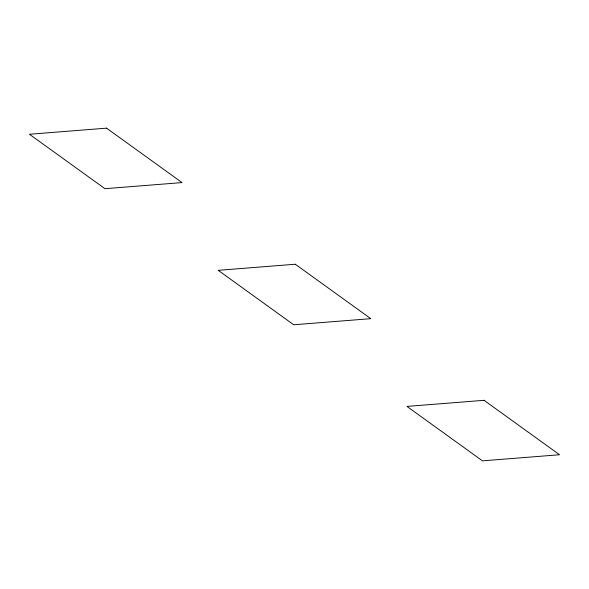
<?xml version="1.0" encoding="UTF-8"?>
<svg xmlns="http://www.w3.org/2000/svg" width="589" height="589" viewBox="0 0 589 589"><rect width="100%" height="100%" fill="white"/><g stroke="black" fill="none" stroke-linecap="round" stroke-linejoin="round"><path stroke-width="0.88" d="M106.543 128.152L29.45 134.255L104.952 188.686L182.045 182.59L106.543 128.152M295.295 264.233L218.202 270.329L293.705 324.767L370.798 318.671L295.295 264.233M484.048 400.314L406.955 406.41L482.457 460.848L559.55 454.745L484.048 400.314"/></g></svg>
